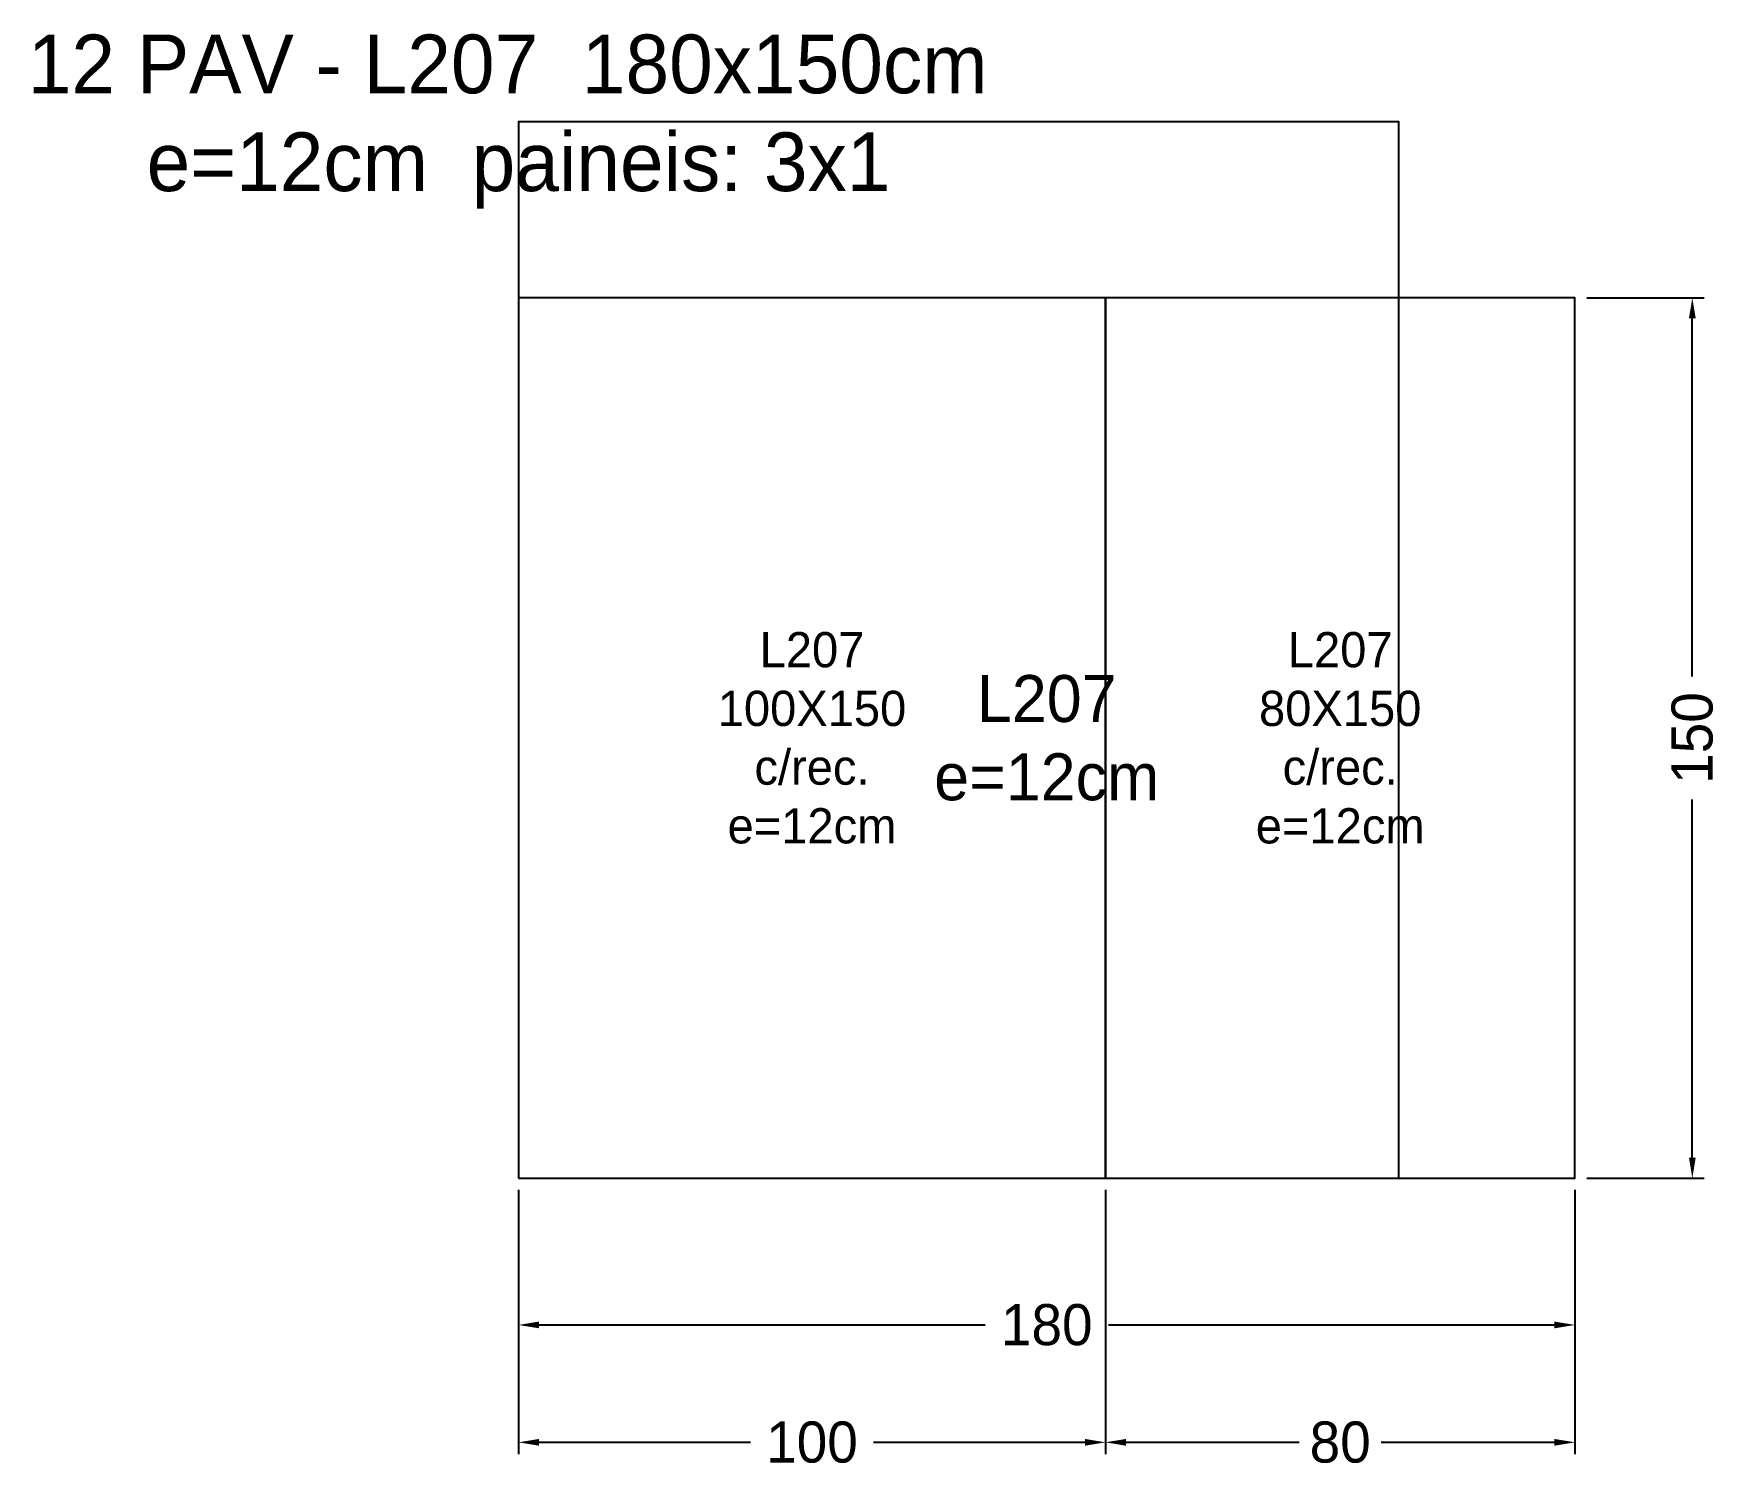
# Model space of a CAD drawing. Header units: metres. Extents: x -83 to 205, y -50 to 195.
import ezdxf

# ---------------------------------------------------------------- set-up
doc = ezdxf.new("R2010")
doc.units = ezdxf.units.M
for name, color, linetype in [('AUX00', 2, 'Continuous'), ('Contorno', 7, 'Continuous'), ('COTA', 3, 'Continuous'), ('NOMENCLATURA', 2, 'Continuous'), ('Paineis', 3, 'Continuous'), ('Texto Secao', 2, 'Continuous')]:
    doc.layers.add(name, color=color, linetype=linetype)
doc.dimstyles.new('COTA_LJ', dxfattribs={"dimtxt": 7, "dimasz": 3.5, "dimexe": 2, "dimexo": 2, "dimgap": 1.5, "dimtad": 1, "dimdec": 1, "dimcen": 2.5, "dimclrd": 3, "dimclre": 3, "dimclrt": 3, "dimazin": 3, "dimtfac": 1, "dimtmove": 0, "dimatfit": 3})

# ---------------------------------------------------------------- blocks, each defined once
blk = doc.blocks.new('_CLOSEDFILLED')
at = {"color": 0, "linetype": 'BYBLOCK'}
blk.add_solid([(-1, 0.164), (0, 0), (-1, -0.164)], dxfattribs=at)
blk = doc.blocks.new('*D1')
at = {"color": 3}
for p, q in [((0, -2), (0, -27)), ((180, -2), (180, -27)), ((3.5, -25), (79.5, -25)), ((100.5, -25), (176.5, -25))]:
    blk.add_line(p, q, dxfattribs=at)
at = {"layer": 'Defpoints'}
for p in [(0, 0), (180, 0), (0, -25)]:
    blk.add_point(p, dxfattribs=at)
at = {"layer": 'COTA', "color": 3, "xscale": 3.5, "yscale": 3.5, "rotation": 180}
blk.add_blockref('_CLOSEDFILLED', (0, -25), dxfattribs=at)
at = {"layer": 'COTA', "color": 3, "xscale": 3.5, "yscale": 3.5}
blk.add_blockref('_CLOSEDFILLED', (180, -25), dxfattribs=at)
at = {"layer": 'COTA', "color": 3, "insert": (90, -25), "char_height": 7, "attachment_point": 5}
blk.add_mtext('180', dxfattribs=at)
blk = doc.blocks.new('*D2')
at = {"color": 3}
for p, q in [((182, 150), (202, 150)), ((200, 85.5), (200, 146.5)), ((200, 3.5), (200, 64.5)), ((182, 0), (202, 0))]:
    blk.add_line(p, q, dxfattribs=at)
at = {"layer": 'Defpoints'}
for p in [(180, 150), (180, 0), (200, 0)]:
    blk.add_point(p, dxfattribs=at)
at = {"layer": 'COTA', "color": 3, "xscale": 3.5, "yscale": 3.5}
for p, rotation in [((200, 150), 90), ((200, 0), 270)]:
    blk.add_blockref('_CLOSEDFILLED', p, dxfattribs=dict(at, rotation=rotation))
at = {"layer": 'COTA', "color": 3, "insert": (200, 75), "char_height": 7, "attachment_point": 5, "rotation": 90}
blk.add_mtext('150', dxfattribs=at)
blk = doc.blocks.new('*D3')
at = {"color": 3}
for p, q in [((0, -2), (0, -47)), ((100, -2), (100, -47)), ((3.5, -45), (39.5, -45)), ((60.5, -45), (96.5, -45))]:
    blk.add_line(p, q, dxfattribs=at)
at = {"layer": 'Defpoints'}
for p in [(0, 0), (100, 0), (0, -45)]:
    blk.add_point(p, dxfattribs=at)
at = {"layer": 'COTA', "color": 3, "xscale": 3.5, "yscale": 3.5, "rotation": 180}
blk.add_blockref('_CLOSEDFILLED', (0, -45), dxfattribs=at)
at = {"layer": 'COTA', "color": 3, "xscale": 3.5, "yscale": 3.5}
blk.add_blockref('_CLOSEDFILLED', (100, -45), dxfattribs=at)
at = {"layer": 'COTA', "color": 3, "insert": (50, -45), "char_height": 7, "attachment_point": 5}
blk.add_mtext('100', dxfattribs=at)
blk = doc.blocks.new('*D4')
at = {"color": 3}
for p, q in [((100, -2), (100, -47)), ((180, -2), (180, -47)), ((103.5, -45), (133, -45)), ((147, -45), (176.5, -45))]:
    blk.add_line(p, q, dxfattribs=at)
at = {"layer": 'Defpoints'}
for p in [(100, 0), (180, 0), (100, -45)]:
    blk.add_point(p, dxfattribs=at)
at = {"layer": 'COTA', "color": 3, "xscale": 3.5, "yscale": 3.5, "rotation": 180}
blk.add_blockref('_CLOSEDFILLED', (100, -45), dxfattribs=at)
at = {"layer": 'COTA', "color": 3, "xscale": 3.5, "yscale": 3.5}
blk.add_blockref('_CLOSEDFILLED', (180, -45), dxfattribs=at)
at = {"layer": 'COTA', "color": 3, "insert": (140, -45), "char_height": 7, "attachment_point": 5}
blk.add_mtext('80', dxfattribs=at)

msp = doc.modelspace()

# ---------------------------------------------------------------- linework, layer by layer
at = {"layer": 'Contorno'}
msp.add_lwpolyline([(0, 0), (150, 0), (150, 180), (0, 180), (0, 0)], close=True, dxfattribs=at)
at = {"layer": 'Paineis'}
for points in [[(0, 0), (100, 0), (100, 150), (0, 150)], [(100, 0), (180, 0), (180, 150), (100, 150)]]:
    msp.add_lwpolyline(points, close=True, dxfattribs=at)

# ---------------------------------------------------------------- texts
at = {"layer": 'AUX00', "char_height": 6, "attachment_point": 5}
for s, insert, width in [('\\pxqc;L207^J100X150^Jc/rec.^Je=12cm', (50, 75), 100), ('\\pxqc;L207^J80X150^Jc/rec.^Je=12cm', (140, 75), 80)]:
    msp.add_mtext(s, dxfattribs=dict(at, insert=insert, width=width))
at = {"layer": 'NOMENCLATURA', "insert": (0, 180), "char_height": 10, "width": 200, "attachment_point": 5}
msp.add_mtext('12 PAV - L207  180x150cm  e=12cm  paineis: 3x1', dxfattribs=at)
at = {"layer": 'Texto Secao', "insert": (90, 75), "char_height": 8, "width": 180, "attachment_point": 5}
msp.add_mtext('L207\\Pe=12cm', dxfattribs=at)

# ---------------------------------------------------------------- dimensions: what is measured, and where the dimension line sits
at = {"layer": 'COTA'}
dim = msp.add_linear_dim(base=(200, 0), p1=(180, 0), p2=(180, 150), angle=90, dimstyle='COTA_LJ', dxfattribs=at)
dim.commit()
dim.dimension.update_dxf_attribs({"geometry": '*D2', "text_midpoint": (200, 75)})
for base, p1, p2, picture, middle in [((0, -25), (0, 0), (180, 0), '*D1', (90, -25)), ((0, -45), (0, 0), (100, 0), '*D3', (50, -45)), ((100, -45), (100, 0), (180, 0), '*D4', (140, -45))]:
    dim = msp.add_linear_dim(base=base, p1=p1, p2=p2, dimstyle='COTA_LJ', dxfattribs=at)
    dim.commit()
    dim.dimension.update_dxf_attribs({"geometry": picture, "text_midpoint": middle})

doc.saveas('drawing.dxf')
